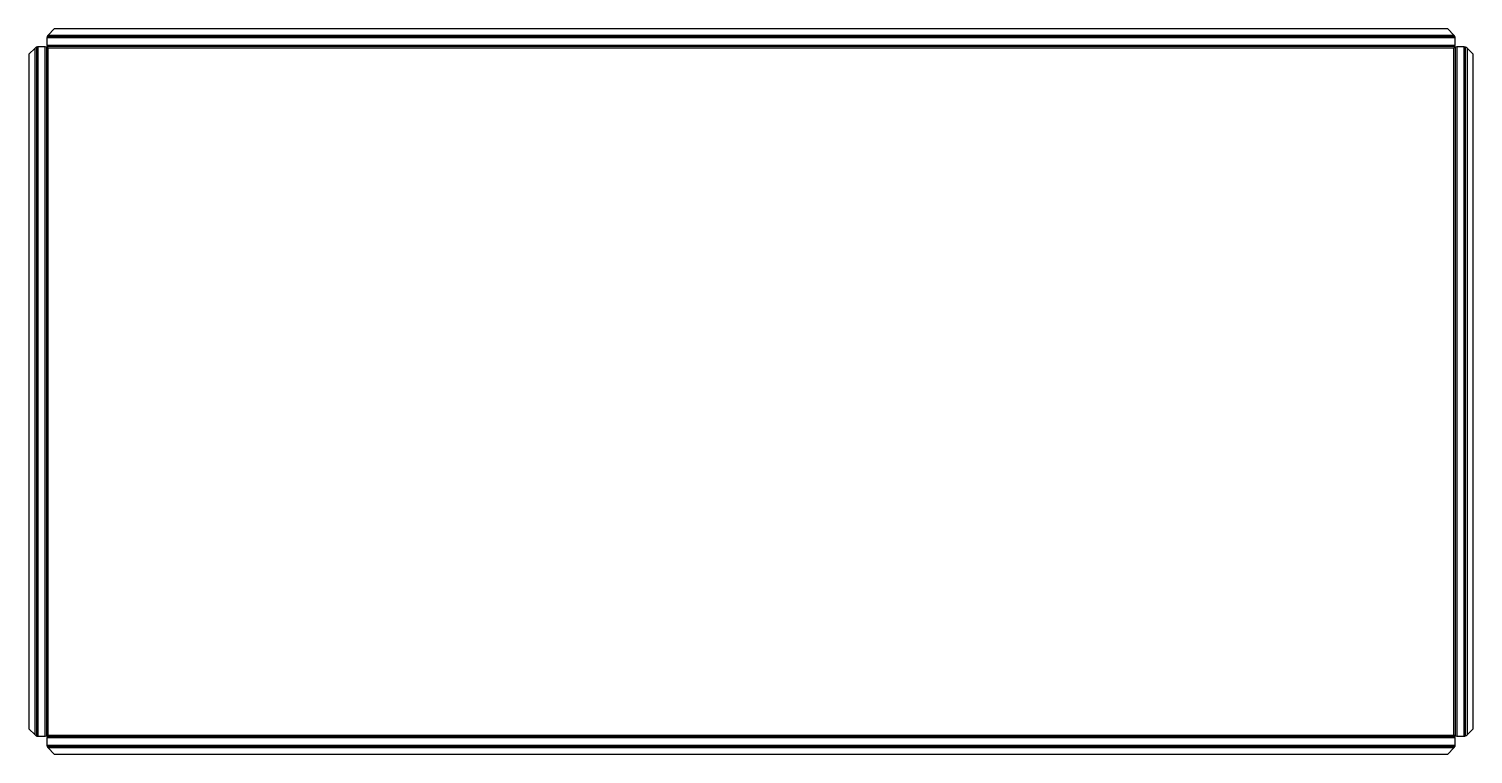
# Model space of a CAD drawing. Header units: millimetres. Extents: x -21 to 1152, y 0 to 589.
import ezdxf

# ---------------------------------------------------------------- set-up
doc = ezdxf.new("R2010")
doc.units = ezdxf.units.MM

msp = doc.modelspace()

# ---------------------------------------------------------------- linework, layer by layer
at = {"layer": 'BEND'}
for p, q in [((1137.6, 582.9), (-5.7, 582.9)), ((-14.5, 574.2), (-14.5, 14.9)), ((-6.2, 574.2), (-6.2, 14.9)), ((1137.6, 574.7), (-5.7, 574.7)), ((1138.1, 14.9), (1138.1, 574.2)), ((1146.3, 14.9), (1146.3, 574.2)), ((-5.7, 14.4), (1137.6, 14.4)), ((-5.7, 6.1), (1137.6, 6.1))]:
    msp.add_line(p, q, dxfattribs=at)
at = {"layer": 'BEND_EXTENT'}
for p, q in [((1137.9, 581.8), (-6, 581.8)), ((-6, 575.8), (1137.9, 575.8)), ((-5, 584), (1136.9, 584)), ((-15.6, 15.6), (-15.6, 573.5)), ((-13.3, 574.5), (-13.3, 14.6)), ((-7.3, 14.6), (-7.3, 574.5)), ((-5.1, 573.5), (-5.1, 15.6)), ((1136.9, 573.5), (-5, 573.5)), ((1136.9, 15.6), (1136.9, 573.5)), ((1139.2, 574.5), (1139.2, 14.6)), ((1145.2, 14.6), (1145.2, 574.5)), ((1147.5, 573.5), (1147.5, 15.6)), ((1137.9, 13.3), (-6, 13.3)), ((-5, 15.5), (1136.9, 15.5)), ((-6, 7.3), (1137.9, 7.3)), ((1136.9, 5), (-5, 5))]:
    msp.add_line(p, q, dxfattribs=at)
at = {"layer": 'OUTER_PROFILES'}
for p, q in [((0, 589), (-5, 584)), ((1131.9, 589), (0, 589)), ((1136.9, 584), (1131.9, 589)), ((-6, 581.8), (-6, 575.8)), ((1137.9, 575.8), (1137.9, 581.8)), ((-15.6, 573.5), (-20.6, 568.5)), ((-20.6, 568.5), (-20.6, 20.6)), ((-7.3, 574.5), (-13.3, 574.5)), ((-5, 573.5), (-5.1, 573.5)), ((1136.9, 573.5), (1136.9, 573.5)), ((1145.2, 574.5), (1139.2, 574.5)), ((1152.5, 568.5), (1147.5, 573.5)), ((1152.5, 20.6), (1152.5, 568.5)), ((-20.6, 20.6), (-15.6, 15.6)), ((-13.3, 14.6), (-7.3, 14.6)), ((-6, 13.3), (-6, 7.3)), ((-5.1, 15.6), (-5, 15.5)), ((1136.9, 15.5), (1136.9, 15.6)), ((1137.9, 7.3), (1137.9, 13.3)), ((1139.2, 14.6), (1145.2, 14.6)), ((1147.5, 15.6), (1152.5, 20.6)), ((-5, 5), (0, 0)), ((0, 0), (1131.9, 0)), ((1131.9, 0), (1136.9, 5))]:
    msp.add_line(p, q, dxfattribs=at)
for points, knots in [([(-5, 584), (-5.5, 583.3), (-5.9, 582.6), (-6, 581.9), (-6, 581.9), (-6, 581.8), (-6, 581.8)], [1.570796, 1.570796, 1.570796, 1.570796, 3.043762, 3.043762, 3.043762, 3.141593, 3.141593, 3.141593, 3.141593]), ([(-6, 575.8), (-6, 575.1), (-5.6, 574.4), (-5.1, 573.7), (-5.1, 573.6), (-5, 573.6), (-5, 573.5)], [-3.141593, -3.141593, -3.141593, -3.141593, -1.668627, -1.668627, -1.668627, -1.570796, -1.570796, -1.570796, -1.570796]), ([(1137.9, 581.8), (1137.9, 581.8), (1137.9, 581.9), (1137.9, 581.9), (1137.8, 582.6), (1137.3, 583.3), (1136.9, 584)], [-3.141593, -3.141593, -3.141593, -3.141593, -3.043762, -3.043762, -3.043762, -1.570796, -1.570796, -1.570796, -1.570796]), ([(1136.9, 573.5), (1136.9, 573.6), (1136.9, 573.6), (1137, 573.7), (1137.4, 574.4), (1137.9, 575.1), (1137.9, 575.8)], [1.570796, 1.570796, 1.570796, 1.570796, 1.668627, 1.668627, 1.668627, 3.141593, 3.141593, 3.141593, 3.141593]), ([(-13.3, 574.5), (-13.4, 574.5), (-13.4, 574.5), (-13.5, 574.4), (-14.2, 574.4), (-14.9, 573.9), (-15.6, 573.5)], [-3.141593, -3.141593, -3.141593, -3.141593, -3.043762, -3.043762, -3.043762, -1.570796, -1.570796, -1.570796, -1.570796]), ([(-5.1, 573.5), (-5.1, 573.5), (-5.2, 573.5), (-5.2, 573.6), (-5.9, 574), (-6.6, 574.5), (-7.3, 574.5)], [1.570796, 1.570796, 1.570796, 1.570796, 1.668627, 1.668627, 1.668627, 3.141593, 3.141593, 3.141593, 3.141593]), ([(1139.2, 574.5), (1138.5, 574.5), (1137.8, 574), (1137.1, 573.6), (1137, 573.5), (1137, 573.5), (1136.9, 573.5)], [-3.141593, -3.141593, -3.141593, -3.141593, -1.668627, -1.668627, -1.668627, -1.570796, -1.570796, -1.570796, -1.570796]), ([(1147.5, 573.5), (1146.7, 573.9), (1146, 574.4), (1145.3, 574.4), (1145.3, 574.5), (1145.2, 574.5), (1145.2, 574.5)], [1.570796, 1.570796, 1.570796, 1.570796, 3.043762, 3.043762, 3.043762, 3.141593, 3.141593, 3.141593, 3.141593]), ([(-15.6, 15.6), (-14.9, 15.1), (-14.2, 14.6), (-13.5, 14.6), (-13.4, 14.6), (-13.4, 14.6), (-13.3, 14.6)], [1.570796, 1.570796, 1.570796, 1.570796, 3.043762, 3.043762, 3.043762, 3.141593, 3.141593, 3.141593, 3.141593]), ([(-7.3, 14.6), (-6.6, 14.6), (-5.9, 15), (-5.2, 15.5), (-5.2, 15.5), (-5.1, 15.6), (-5.1, 15.6)], [-3.141593, -3.141593, -3.141593, -3.141593, -1.668627, -1.668627, -1.668627, -1.570796, -1.570796, -1.570796, -1.570796]), ([(-5, 15.5), (-5, 15.5), (-5.1, 15.4), (-5.1, 15.4), (-5.6, 14.7), (-6, 14), (-6, 13.3)], [1.570796, 1.570796, 1.570796, 1.570796, 1.668627, 1.668627, 1.668627, 3.141593, 3.141593, 3.141593, 3.141593]), ([(1136.9, 15.6), (1137, 15.6), (1137, 15.5), (1137.1, 15.5), (1137.8, 15), (1138.5, 14.6), (1139.2, 14.6)], [1.570796, 1.570796, 1.570796, 1.570796, 1.668627, 1.668627, 1.668627, 3.141593, 3.141593, 3.141593, 3.141593]), ([(1137.9, 13.3), (1137.9, 14), (1137.4, 14.7), (1137, 15.4), (1136.9, 15.4), (1136.9, 15.5), (1136.9, 15.5)], [-3.141593, -3.141593, -3.141593, -3.141593, -1.668627, -1.668627, -1.668627, -1.570796, -1.570796, -1.570796, -1.570796]), ([(1145.2, 14.6), (1145.2, 14.6), (1145.3, 14.6), (1145.3, 14.6), (1146, 14.6), (1146.7, 15.1), (1147.5, 15.6)], [-3.141593, -3.141593, -3.141593, -3.141593, -3.043762, -3.043762, -3.043762, -1.570796, -1.570796, -1.570796, -1.570796]), ([(-6, 7.3), (-6, 7.2), (-6, 7.2), (-6, 7.1), (-5.9, 6.4), (-5.5, 5.7), (-5, 5)], [-3.141593, -3.141593, -3.141593, -3.141593, -3.043762, -3.043762, -3.043762, -1.570796, -1.570796, -1.570796, -1.570796]), ([(1136.9, 5), (1137.3, 5.7), (1137.8, 6.4), (1137.9, 7.1), (1137.9, 7.2), (1137.9, 7.2), (1137.9, 7.3)], [1.570796, 1.570796, 1.570796, 1.570796, 3.043762, 3.043762, 3.043762, 3.141593, 3.141593, 3.141593, 3.141593])]:
    msp.add_open_spline(points, degree=3, knots=knots, dxfattribs=at)

doc.saveas('drawing.dxf')
